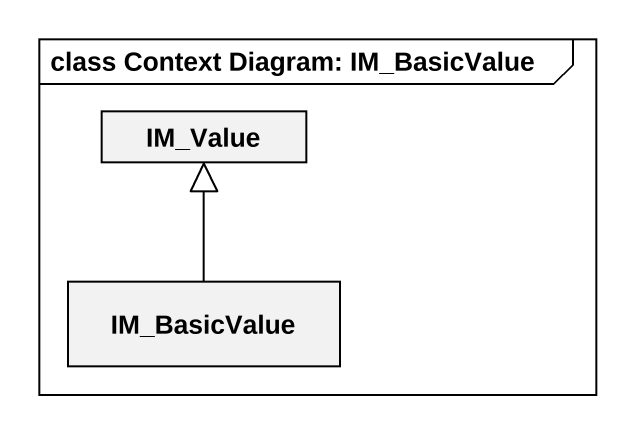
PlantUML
@startuml
mainframe class Context Diagram: IM_BasicValue
hide circle
hide empty members
class IM_Value
class IM_BasicValue
IM_BasicValue -up-|> IM_Value
@enduml
